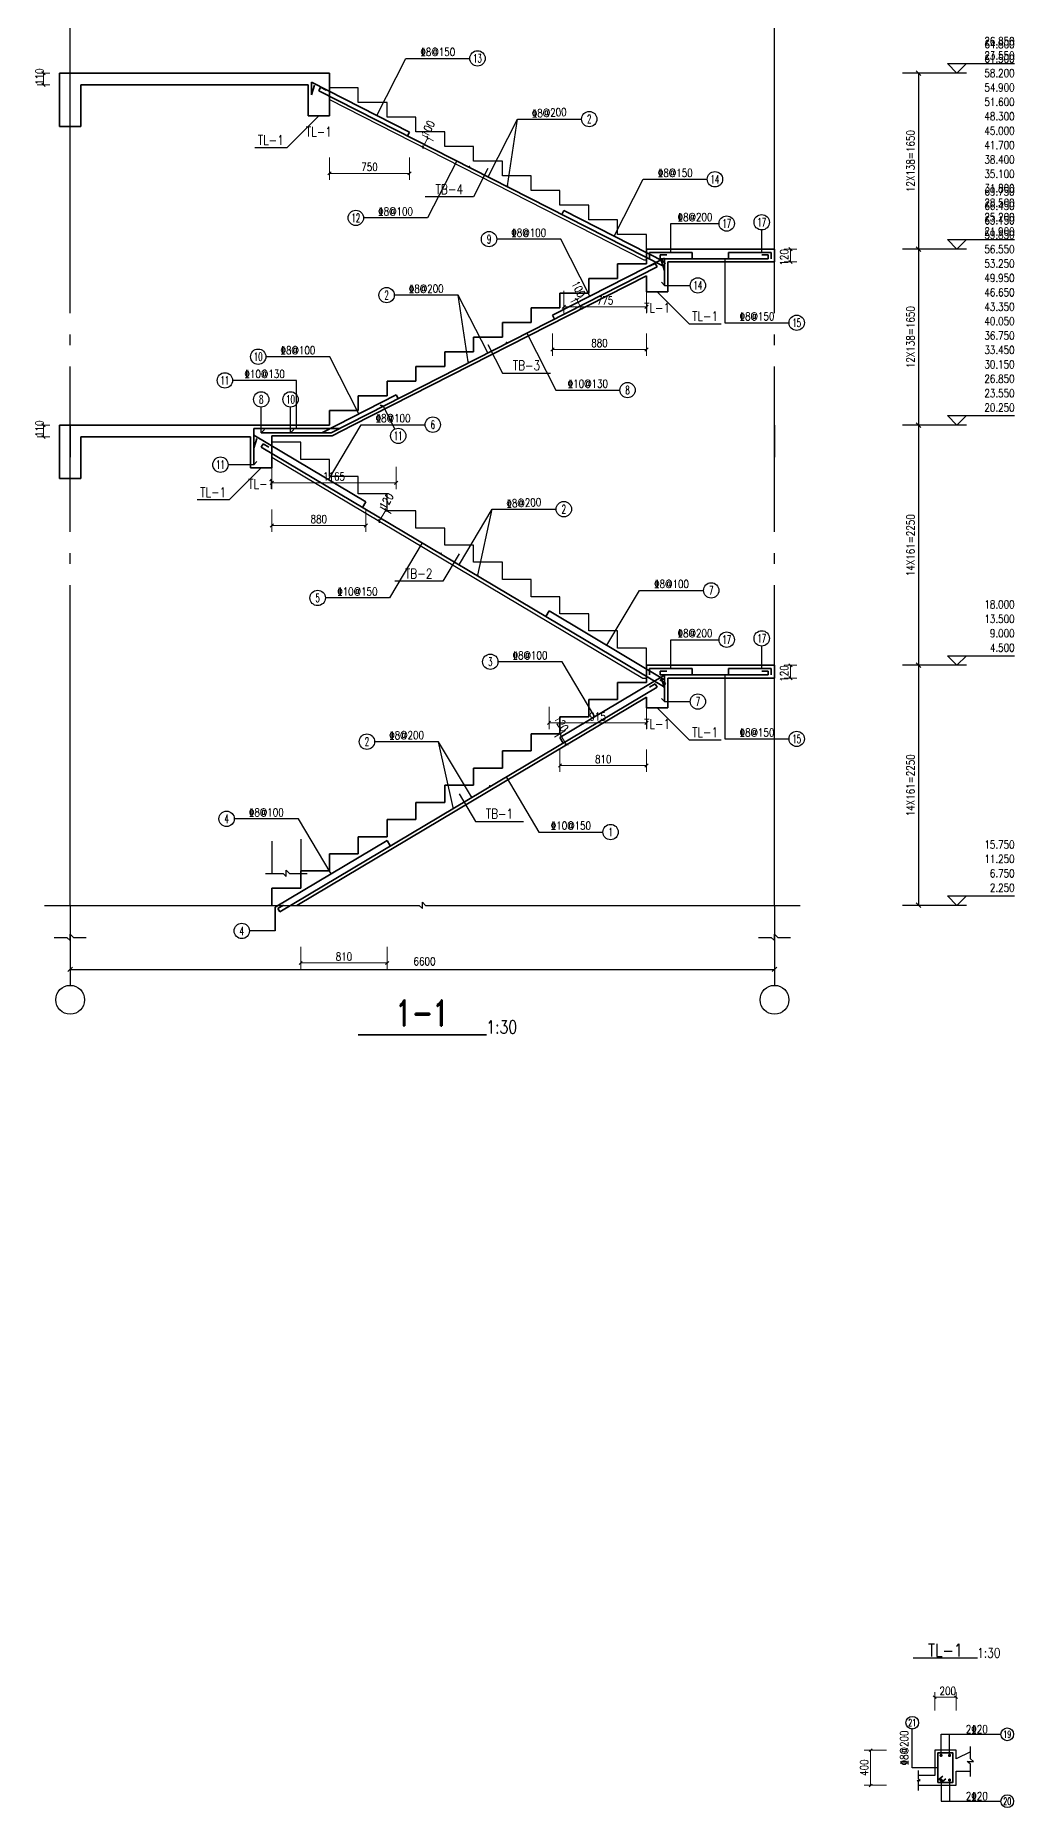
# Model space of a CAD drawing. Header units: millimetres. Extents: x -14156 to 29928, y -5971 to 19239.
# Drawn here: x 20753 to 29928, y -5971 to 10638 of the extents above; entities that cross this region are included whole.
import ezdxf
from ezdxf.enums import TextEntityAlignment as Align

# ---------------------------------------------------------------- set-up
doc = ezdxf.new("R2010")
doc.units = ezdxf.units.MM
doc.linetypes.add('线型3', pattern=[500, 150, -100, 150, -100])
for name, color, linetype, lineweight in [('中文说明', 9, 'Continuous', 60), ('名称', 9, 'Continuous', 25), ('墙', 3, 'Continuous', 25), ('尺寸线', 9, 'Continuous', 9), ('层82', 2, 'Continuous', 25), ('楼梯', 6, '线型3', 25), ('楼梯板', 4, 'Continuous', 25), ('注释符号', 7, 'Continuous', 25), ('轴线', 9, 'Continuous', 25), ('钢筋', 1, 'Continuous', 35), ('钢筋标注', 9, 'Continuous', 25)]:
    doc.layers.add(name, color=color, linetype=linetype, lineweight=lineweight)
doc.styles.add('hztxt', font='romand_pkpm', dxfattribs={"bigfont": 'hztxt'})

msp = doc.modelspace()

# ---------------------------------------------------------------- linework, layer by layer
at = {"layer": '中文说明', "lineweight": 25}
msp.add_lwpolyline([(22908, 2785), (23073, 2785), (23103, 2755), (23103, 2815), (23133, 2785), (23298, 2785)], dxfattribs=at)
at = {"layer": '名称'}
for p, q in [((23408, 9885, 0), (23108, 9585, 0)), ((23108, 9585, 0), (22808, 9585, 0)), ((24993, 9392, 0), (24856, 9124, 0)), ((24856, 9124, 0), (24406, 9124, 0)), ((26578, 8235, 0), (26878, 7935, 0)), ((26878, 7935, 0), (27178, 7935, 0)), ((24993, 7742, 0), (25129, 7474, 0)), ((25129, 7474, 0), (25579, 7474, 0)), ((22868, 6585, 0), (22568, 6285, 0)), ((22568, 6285, 0), (22268, 6285, 0)), ((24723, 5780, 0), (24569, 5522, 0)), ((24569, 5522, 0), (24119, 5522, 0)), ((26578, 4335, 0), (26878, 4035, 0)), ((26878, 4035, 0), (27178, 4035, 0)), ((24723, 3530, 0), (24876, 3272, 0)), ((24876, 3272, 0), (25326, 3272, 0))]:
    msp.add_line(p, q, dxfattribs=at)
at = {"layer": '墙', "color": 2}
for p, q in [((21078, 6985, 0), (21078, 6685, 0)), ((21078, 6985, 0), (21078, 6685, 0)), ((21078, 6985, 0), (21078, 6685, 0)), ((21078, 6985, 0), (21078, 6685, 0)), ((27678, 6985, 0), (27678, 6685, 0)), ((27678, 6985, 0), (27678, 6685, 0)), ((27678, 6985, 0), (27678, 6685, 0)), ((27678, 6985, 0), (27678, 6685, 0)), ((21078, 2485, 0), (21078, 2185, 0)), ((21078, 2485, 0), (21078, 2185, 0)), ((21078, 2485, 0), (21078, 2185, 0)), ((21078, 2485, 0), (21078, 2185, 0)), ((27678, 2485, 0), (27678, 2185, 0)), ((27678, 2485, 0), (27678, 2185, 0)), ((27678, 2485, 0), (27678, 2185, 0)), ((27678, 2485, 0), (27678, 2185, 0))]:
    msp.add_line(p, q, dxfattribs=at)
at = {"layer": '墙', "color": 9}
for points in [[(20838, 2485), (24348, 2485), (24378, 2455), (24378, 2515), (24408, 2485), (27918, 2485)], [(20928, 2185), (21048, 2185), (21078, 2155), (21078, 2215), (21108, 2185), (21228, 2185)], [(27528, 2185), (27648, 2185), (27678, 2155), (27678, 2215), (27708, 2185), (27828, 2185)]]:
    msp.add_lwpolyline(points, dxfattribs=at)
at = {"layer": '尺寸线', "lineweight": 25}
for p, q in [((20813, 10300, 0), (20843, 10270, 0)), ((29049, 10264, 0), (29006, 10307, 0)), ((20813, 10190, 0), (20843, 10160, 0)), ((29478, 10285, 0), (28878, 10285, 0)), ((29028, 10285, 0), (29028, 8635, 0)), ((24434, 9664, 0), (24424, 9693, 0)), ((24388, 9575, 0), (24379, 9604, 0)), ((23493, 9330, 0), (23523, 9360, 0)), ((24243, 9330, 0), (24273, 9360, 0)), ((27813, 8650, 0), (27843, 8620, 0)), ((29049, 8614, 0), (29006, 8657, 0)), ((27813, 8530, 0), (27843, 8500, 0)), ((29478, 8635, 0), (28878, 8635, 0)), ((29028, 8635, 0), (29028, 6985, 0)), ((25838, 8160, 0), (25809, 8169, 0)), ((25689, 8080, 0), (25719, 8110, 0)), ((25883, 8071, 0), (25854, 8080, 0)), ((26463, 8080, 0), (26493, 8110, 0)), ((25583, 7680, 0), (25613, 7710, 0)), ((26463, 7680, 0), (26493, 7710, 0)), ((20813, 7000, 0), (20843, 6970, 0)), ((29478, 6985, 0), (28878, 6985, 0)), ((29478, 6985, 0), (28878, 6985, 0)), ((29049, 6964, 0), (29006, 7007, 0)), ((29049, 6964, 0), (29006, 7007, 0)), ((29028, 6985, 0), (29028, 4735, 0)), ((20813, 6890, 0), (20843, 6860, 0)), ((22953, 6430, 0), (22983, 6460, 0)), ((24117, 6430, 0), (24147, 6460, 0)), ((24039, 6175, 0), (24032, 6204, 0)), ((22953, 6030, 0), (22983, 6060, 0)), ((23833, 6030, 0), (23863, 6060, 0)), ((23978, 6071, 0), (23970, 6101, 0)), ((27813, 4750, 0), (27843, 4720, 0)), ((29478, 4735, 0), (28878, 4735, 0)), ((29049, 4714, 0), (29006, 4757, 0)), ((29028, 4735, 0), (29028, 2485, 0)), ((27813, 4630, 0), (27843, 4600, 0)), ((25550, 4180, 0), (25580, 4210, 0)), ((26463, 4180, 0), (26493, 4210, 0)), ((25682, 4089, 0), (25653, 4096, 0)), ((25744, 3986, 0), (25714, 3993, 0)), ((25653, 3780, 0), (25683, 3810, 0)), ((26463, 3780, 0), (26493, 3810, 0)), ((29049, 2464, 0), (29006, 2507, 0)), ((29478, 2485, 0), (28878, 2485, 0)), ((23223, 1930, 0), (23253, 1960, 0)), ((24033, 1930, 0), (24063, 1960, 0)), ((29164, -4925, -107370800), (29194, -4950, -107370784)), ((29364, -4925, -107370800), (29394, -4950, -107370784)), ((28564, -5445, -107370448), (28594, -5420, -107370464)), ((28564, -5775, -107370224), (28594, -5750, -107370240))]:
    msp.add_line(p, q, dxfattribs=at)
at = {"layer": '尺寸线', "color": 7, "lineweight": 25}
for p, q in [((29388, 10285, 0), (29298, 10375, 0)), ((29298, 10375, 0), (29928, 10375, 0)), ((29478, 10375, 0), (29388, 10285, 0)), ((29388, 8635, 0), (29298, 8725, 0)), ((29298, 8725, 0), (29928, 8725, 0)), ((29478, 8725, 0), (29388, 8635, 0)), ((29388, 6985, 0), (29298, 7075, 0)), ((29298, 7075, 0), (29928, 7075, 0)), ((29478, 7075, 0), (29388, 6985, 0)), ((29388, 4735, 0), (29298, 4825, 0)), ((29298, 4825, 0), (29928, 4825, 0)), ((29478, 4825, 0), (29388, 4735, 0)), ((29388, 2485, 0), (29298, 2575, 0)), ((29298, 2575, 0), (29928, 2575, 0)), ((29478, 2575, 0), (29388, 2485, 0))]:
    msp.add_line(p, q, dxfattribs=at)
at = {"layer": '尺寸线'}
for p, q in [((20888, 10285, 0), (20768, 10285, 0)), ((20888, 10175, 0), (20768, 10175, 0)), ((20828, 10175, 0), (20828, 10285, 0)), ((24376, 9706, 0), (24483, 9651, 0)), ((24429, 9679, 0), (24384, 9589, 0)), ((23508, 9495, 0), (23508, 9285, 0)), ((24258, 9495, 0), (24258, 9285, 0)), ((24330, 9617, 0), (24437, 9562, 0)), ((24258, 9345, 0), (23508, 9345, 0)), ((27768, 8635, 0), (27888, 8635, 0)), ((27768, 8515, 0), (27888, 8515, 0)), ((27828, 8635, 0), (27828, 8515, 0)), ((25704, 8245, 0), (25704, 8035, 0)), ((25770, 8137, 0), (25877, 8192, 0)), ((25823, 8165, 0), (25869, 8076, 0)), ((26478, 8245, 0), (26478, 8035, 0)), ((26478, 8095, 0), (25704, 8095, 0)), ((25815, 8048, 0), (25922, 8103, 0)), ((25598, 7845, 0), (25598, 7635, 0)), ((26478, 7845, 0), (26478, 7635, 0)), ((26478, 7695, 0), (25598, 7695, 0)), ((20888, 6985, 0), (20768, 6985, 0)), ((20828, 6875, 0), (20828, 6985, 0)), ((20888, 6875, 0), (20768, 6875, 0)), ((22968, 6595, 0), (22968, 6385, 0)), ((24132, 6595, 0), (24132, 6385, 0)), ((24132, 6445, 0), (22968, 6445, 0)), ((22968, 6195, 0), (22968, 5985, 0)), ((23848, 6195, 0), (23848, 5985, 0)), ((24035, 6189, 0), (23974, 6086, 0)), ((23984, 6220, 0), (24087, 6158, 0)), ((23848, 6045, 0), (22968, 6045, 0)), ((23922, 6117, 0), (24026, 6055, 0)), ((27768, 4735, 0), (27888, 4735, 0)), ((27828, 4735, 0), (27828, 4615, 0)), ((27768, 4615, 0), (27888, 4615, 0)), ((25565, 4345, 0), (25565, 4135, 0)), ((26478, 4345, 0), (26478, 4135, 0)), ((26478, 4195, 0), (25565, 4195, 0)), ((25616, 4062, 0), (25719, 4123, 0)), ((25668, 4093, 0), (25729, 3989, 0)), ((25677, 3959, 0), (25781, 4020, 0)), ((25668, 3945, 0), (25668, 3735, 0)), ((26478, 3945, 0), (26478, 3735, 0)), ((26478, 3795, 0), (25668, 3795, 0)), ((23238, 2095, 0), (23238, 1885, 0)), ((24048, 2095, 0), (24048, 1885, 0)), ((24048, 1945, 0), (23238, 1945, 0)), ((29179, -5061, -107370712), (29179, -4888, -107370824)), ((29379, -4937, -107370792), (29179, -4937, -107370792)), ((29379, -5061, -107370712), (29379, -4888, -107370824)), ((28729, -5432, -107370456), (28519, -5432, -107370456)), ((28579, -5432, -107370456), (28579, -5762, -107370232)), ((28729, -5762, -107370232), (28519, -5762, -107370232))]:
    msp.add_line(p, q, dxfattribs=at)
at = {"layer": '层82'}
for p, q in [((29379, -5762, -107370232), (29379, -5630, -107370320)), ((29379, -5630, -107370320), (29514, -5630, -107370320)), ((29029, -5762, -107370232), (29379, -5762, -107370232))]:
    msp.add_line(p, q, dxfattribs=at)
msp.add_lwpolyline([(29514, -5448), (29379, -5514), (29379, -5514), (29379, -5432), (29179, -5432), (29179, -5671), (29029, -5671)], dxfattribs=at)
at = {"layer": '楼梯', "color": 9}
for points in [[(29514, -5679), (29514, -5564), (29484, -5539), (29544, -5539), (29514, -5514), (29514, -5399)], [(29029, -5812), (29029, -5729), (29014, -5717), (29044, -5717), (29029, -5704), (29029, -5622)]]:
    msp.add_lwpolyline(points, dxfattribs=at)
at = {"layer": '楼梯板', "lineweight": 35}
for p, q in [((23508, 10285, 0), (20978, 10285, 0)), ((20978, 10285, 0), (20978, 10175, 0)), ((20978, 10175, 0), (20978, 9785, 0)), ((21178, 9785, 0), (21178, 10175, 0)), ((21178, 10175, 0), (23308, 10175, 0)), ((23308, 10175, 0), (23308, 9885, 0)), ((23508, 10036, 0), (23508, 10285, 0)), ((23508, 9885, 0), (23508, 10036, 0)), ((23308, 9885, 0), (23508, 9885, 0)), ((20978, 9785, 0), (21178, 9785, 0)), ((26208, 8360, 0), (26208, 8498, 0)), ((26208, 8498, 0), (26478, 8498, 0)), ((26478, 8498, 0), (26478, 8635, 0)), ((26478, 8635, 0), (27678, 8635, 0)), ((27678, 8515, 0), (26678, 8515, 0)), ((26678, 8515, 0), (26678, 8235, 0)), ((27678, 8635, 0), (27678, 8515, 0)), ((27678, 8515, 0), (27678, 8515, 0)), ((27678, 8515, 0), (27678, 8515, 0)), ((27678, 8515, 0), (27678, 8515, 0)), ((26478, 8386, 0), (23728, 6985, 0)), ((25938, 8223, 0), (25938, 8360, 0)), ((25938, 8360, 0), (26208, 8360, 0)), ((26478, 8235, 0), (26478, 8386, 0)), ((26478, 8386, 0), (26478, 8386, 0)), ((25668, 8085, 0), (25668, 8223, 0)), ((25668, 8223, 0), (25938, 8223, 0)), ((26678, 8235, 0), (26478, 8235, 0)), ((25398, 7948, 0), (25398, 8085, 0)), ((25398, 8085, 0), (25668, 8085, 0)), ((24858, 7673, 0), (24858, 7810, 0)), ((24858, 7810, 0), (25128, 7810, 0)), ((25128, 7810, 0), (25128, 7948, 0)), ((25128, 7948, 0), (25398, 7948, 0)), ((24588, 7535, 0), (24588, 7673, 0)), ((24588, 7673, 0), (24858, 7673, 0)), ((24318, 7398, 0), (24318, 7535, 0)), ((24318, 7535, 0), (24588, 7535, 0)), ((24048, 7260, 0), (24048, 7398, 0)), ((24048, 7398, 0), (24318, 7398, 0)), ((23778, 7123, 0), (23778, 7260, 0)), ((23778, 7260, 0), (24048, 7260, 0)), ((20978, 6485, 0), (20978, 6985, 0)), ((20978, 6985, 0), (23508, 6985, 0)), ((23508, 6985, 0), (23508, 7123, 0)), ((23508, 7123, 0), (23778, 7123, 0)), ((23728, 6985, 0), (23532, 6885, 0)), ((22768, 6875, 0), (21178, 6875, 0)), ((21178, 6875, 0), (21178, 6485, 0)), ((22768, 6585, 0), (22768, 6875, 0)), ((23532, 6885, 0), (22968, 6885, 0)), ((22968, 6885, 0), (22968, 6585, 0)), ((21178, 6485, 0), (20978, 6485, 0)), ((22968, 6585, 0), (22768, 6585, 0)), ((26478, 4575, 0), (26478, 4735, 0)), ((26478, 4735, 0), (27678, 4735, 0)), ((27678, 4735, 0), (27678, 4615, 0)), ((26208, 4414, 0), (26208, 4575, 0)), ((26208, 4575, 0), (26478, 4575, 0)), ((27678, 4615, 0), (26678, 4615, 0)), ((26678, 4615, 0), (26678, 4335, 0)), ((27678, 4615, 0), (27678, 4615, 0)), ((27678, 4615, 0), (27678, 4615, 0)), ((27678, 4615, 0), (27678, 4615, 0)), ((26478, 4435, 0), (23202, 2485, 0)), ((25938, 4253, 0), (25938, 4414, 0)), ((25938, 4414, 0), (26208, 4414, 0)), ((26478, 4335, 0), (26478, 4435, 0)), ((26478, 4435, 0), (26478, 4435, 0)), ((26678, 4335, 0), (26478, 4335, 0)), ((25668, 4093, 0), (25668, 4253, 0)), ((25668, 4253, 0), (25938, 4253, 0)), ((25398, 3932, 0), (25398, 4093, 0)), ((25398, 4093, 0), (25668, 4093, 0)), ((25128, 3771, 0), (25128, 3932, 0)), ((25128, 3932, 0), (25398, 3932, 0)), ((24858, 3610, 0), (24858, 3771, 0)), ((24858, 3771, 0), (25128, 3771, 0)), ((24588, 3450, 0), (24588, 3610, 0)), ((24588, 3610, 0), (24858, 3610, 0)), ((24318, 3289, 0), (24318, 3450, 0)), ((24318, 3450, 0), (24588, 3450, 0)), ((24048, 3128, 0), (24048, 3289, 0)), ((24048, 3289, 0), (24318, 3289, 0)), ((23778, 2968, 0), (23778, 3128, 0)), ((23778, 3128, 0), (24048, 3128, 0)), ((23508, 2807, 0), (23508, 2968, 0)), ((23508, 2968, 0), (23778, 2968, 0)), ((23238, 2646, 0), (23238, 2807, 0)), ((23238, 2807, 0), (23508, 2807, 0)), ((22968, 2485, 0), (22968, 2646, 0)), ((22968, 2646, 0), (23238, 2646, 0)), ((23202, 2485, 0), (23202, 2485, 0))]:
    msp.add_line(p, q, dxfattribs=at)
at = {"layer": '楼梯板', "color": 134}
for p, q in [((23508, 10148, 0), (23508, 10285, 0)), ((23508, 10285, 0), (23508, 10285, 0)), ((23778, 10148, 0), (23508, 10148, 0)), ((23778, 10010, 0), (23778, 10148, 0)), ((23508, 10036, 0), (23508, 10036, 0)), ((23508, 10036, 0), (26454, 8535, 0)), ((24048, 10010, 0), (23778, 10010, 0)), ((24048, 9873, 0), (24048, 10010, 0)), ((24318, 9873, 0), (24048, 9873, 0)), ((24318, 9735, 0), (24318, 9873, 0)), ((24588, 9735, 0), (24318, 9735, 0)), ((24588, 9598, 0), (24588, 9735, 0)), ((24858, 9598, 0), (24588, 9598, 0)), ((24858, 9460, 0), (24858, 9598, 0)), ((25128, 9460, 0), (24858, 9460, 0)), ((25128, 9323, 0), (25128, 9460, 0)), ((25398, 9323, 0), (25128, 9323, 0)), ((25398, 9185, 0), (25398, 9323, 0)), ((25668, 9185, 0), (25398, 9185, 0)), ((25668, 9048, 0), (25668, 9185, 0)), ((25938, 9048, 0), (25668, 9048, 0)), ((25938, 8910, 0), (25938, 9048, 0)), ((26208, 8910, 0), (25938, 8910, 0)), ((26208, 8773, 0), (26208, 8910, 0)), ((26478, 8773, 0), (26208, 8773, 0)), ((26478, 8635, 0), (26478, 8773, 0)), ((26454, 8535, 0), (26478, 8535, 0)), ((26478, 8635, 0), (26478, 8635, 0)), ((26478, 8635, 0), (26478, 8635, 0)), ((22968, 6825, 0), (22968, 6885, 0)), ((23238, 6825, 0), (22968, 6825, 0)), ((23238, 6664, 0), (23238, 6825, 0)), ((22968, 6685, 0), (26445, 4615, 0)), ((23508, 6664, 0), (23238, 6664, 0)), ((23508, 6503, 0), (23508, 6664, 0)), ((23778, 6503, 0), (23508, 6503, 0)), ((23778, 6343, 0), (23778, 6503, 0)), ((24048, 6343, 0), (23778, 6343, 0)), ((24048, 6182, 0), (24048, 6343, 0)), ((24318, 6182, 0), (24048, 6182, 0)), ((24318, 6021, 0), (24318, 6182, 0)), ((24588, 6021, 0), (24318, 6021, 0)), ((24588, 5860, 0), (24588, 6021, 0)), ((24858, 5860, 0), (24588, 5860, 0)), ((24858, 5700, 0), (24858, 5860, 0)), ((25128, 5700, 0), (24858, 5700, 0)), ((25128, 5539, 0), (25128, 5700, 0)), ((25398, 5539, 0), (25128, 5539, 0)), ((25398, 5378, 0), (25398, 5539, 0)), ((25668, 5378, 0), (25398, 5378, 0)), ((25668, 5218, 0), (25668, 5378, 0)), ((25938, 5218, 0), (25668, 5218, 0)), ((25938, 5057, 0), (25938, 5218, 0)), ((26208, 5057, 0), (25938, 5057, 0)), ((26208, 4896, 0), (26208, 5057, 0)), ((26478, 4896, 0), (26208, 4896, 0)), ((26478, 4735, 0), (26478, 4896, 0)), ((26478, 4735, 0), (26478, 4735, 0)), ((26445, 4615, 0), (26478, 4615, 0))]:
    msp.add_line(p, q, dxfattribs=at)
at = {"layer": '楼梯板'}
for p, q in [((22968, 3085, 0), (22968, 2785, 0)), ((23238, 3106, 0), (23238, 2785, 0))]:
    msp.add_line(p, q, dxfattribs=at)
at = {"layer": '注释符号', "lineweight": 35}
msp.add_line((23778, 1270, 0), (24978, 1270, 0), dxfattribs=at)
msp.add_line((23778, 1270, 0), (24978, 1270, 0), dxfattribs=at)
at = {"layer": '注释符号'}
msp.add_line((28979, -4566, -107371048), (29579, -4566, -107371048), dxfattribs=at)
at = {"layer": '轴线'}
for p, q in [((21078, 8035, 0), (21078, 11035, 0)), ((21078, 8035, 0), (21078, 11035, 0)), ((27678, 8035, 0), (27678, 11035, 0)), ((27678, 8035, 0), (27678, 11035, 0)), ((21078, 7735, 0), (21078, 7835, 0)), ((21078, 7735, 0), (21078, 7835, 0)), ((27678, 7735, 0), (27678, 7835, 0)), ((27678, 7735, 0), (27678, 7835, 0)), ((21078, 5985, 0), (21078, 7535, 0)), ((21078, 5985, 0), (21078, 7535, 0)), ((27678, 5985, 0), (27678, 7535, 0)), ((27678, 5985, 0), (27678, 7535, 0)), ((21078, 5685, 0), (21078, 5785, 0)), ((21078, 5685, 0), (21078, 5785, 0)), ((27678, 5685, 0), (27678, 5785, 0)), ((27678, 5685, 0), (27678, 5785, 0)), ((21078, 2485, 0), (21078, 5485, 0)), ((21078, 2485, 0), (21078, 5485, 0)), ((27678, 2485, 0), (27678, 5485, 0)), ((27678, 2485, 0), (27678, 5485, 0)), ((21078, 2485, 0), (21078, 1735, 0)), ((21078, 2485, 0), (21078, 1735, 0)), ((27678, 2485, 0), (27678, 1735, 0)), ((27678, 2485, 0), (27678, 1735, 0)), ((21078, 1885, 0), (27678, 1885, 0)), ((21078, 1885, 0), (27678, 1885, 0))]:
    msp.add_line(p, q, dxfattribs=at)
at = {"layer": '轴线', "lineweight": 25}
for p, q in [((21099, 1907, 0), (21056, 1864, 0)), ((21099, 1907, 0), (21056, 1864, 0)), ((27699, 1907, 0), (27656, 1864, 0)), ((27699, 1907, 0), (27656, 1864, 0))]:
    msp.add_line(p, q, dxfattribs=at)
at = {"layer": '轴线', "color": 7}
for centre in [(21078, 1600, 0), (21078, 1600, 0), (27678, 1600, 0), (27678, 1600, 0)]:
    msp.add_circle(centre, 135, dxfattribs=at)
at = {"layer": '钢筋'}
for p, q in [((23338, 10201, 0), (23338, 10081, 0)), ((24258, 9732, 0), (23338, 10201, 0)), ((23338, 10081, 0), (23368, 10171, 0)), ((23408, 10120, 0), (23424, 10152, 0)), ((23424, 10152, 0), (23477, 10125, 0)), ((26638, 8475, 0), (23408, 10120, 0)), ((24239, 9697, 0), (24258, 9732, 0)), ((25704, 8996, 0), (25685, 8960, 0)), ((26648, 8515, 0), (25704, 8996, 0)), ((25598, 8016, 0), (26648, 8551, 0)), ((26508, 8545, 0), (26508, 8605, 0)), ((26508, 8605, 0), (26908, 8605, 0)), ((26561, 8502, 0), (26508, 8475, 0)), ((26578, 8470, 0), (26561, 8502, 0)), ((26654, 8507, 0), (26600, 8535, 0)), ((26608, 8545, 0), (26608, 8581, 0)), ((26608, 8581, 0), (26668, 8581, 0)), ((26608, 8545, 0), (27618, 8545, 0)), ((26648, 8431, 0), (26618, 8521, 0)), ((26638, 8475, 0), (26654, 8507, 0)), ((26648, 8551, 0), (26648, 8431, 0)), ((26648, 8515, 0), (26648, 8295, 0)), ((26908, 8605, 0), (26908, 8545, 0)), ((27648, 8605, 0), (27248, 8605, 0)), ((27248, 8605, 0), (27248, 8545, 0)), ((27618, 8581, 0), (27558, 8581, 0)), ((27618, 8545, 0), (27618, 8581, 0)), ((27648, 8545, 0), (27648, 8605, 0)), ((23524, 6915, 0), (26578, 8470, 0)), ((26648, 8295, 0), (26618, 8325, 0)), ((25616, 7980, 0), (25598, 8016, 0)), ((23436, 6915, 0), (24132, 7269, 0)), ((24011, 7163, 0), (23982, 7172, 0)), ((24132, 7269, 0), (24150, 7234, 0)), ((23603, 6955, 0), (22798, 6955, 0)), ((22798, 6955, 0), (22798, 6615, 0)), ((22798, 6891, 0), (22798, 6771, 0)), ((23848, 6266, 0), (22798, 6891, 0)), ((22798, 6771, 0), (22828, 6861, 0)), ((22868, 6915, 0), (22898, 6945, 0)), ((23524, 6915, 0), (22868, 6915, 0)), ((22868, 6779, 0), (22886, 6810, 0)), ((22886, 6810, 0), (22938, 6780, 0)), ((23143, 6915, 0), (23173, 6945, 0)), ((23143, 6915, 0), (23173, 6945, 0)), ((23436, 6915, 0), (23143, 6915, 0)), ((22798, 6615, 0), (22828, 6645, 0)), ((26638, 4535, 0), (22868, 6779, 0)), ((23817, 6214, 0), (23848, 6266, 0)), ((25565, 5244, 0), (25534, 5192, 0)), ((26648, 4599, 0), (25565, 5244, 0)), ((26508, 4645, 0), (26508, 4705, 0)), ((26508, 4705, 0), (26908, 4705, 0)), ((26608, 4645, 0), (26608, 4681, 0)), ((26608, 4681, 0), (26668, 4681, 0)), ((26908, 4705, 0), (26908, 4645, 0)), ((27648, 4705, 0), (27248, 4705, 0)), ((27248, 4705, 0), (27248, 4645, 0)), ((27618, 4681, 0), (27558, 4681, 0)), ((27618, 4645, 0), (27618, 4681, 0)), ((27648, 4645, 0), (27648, 4705, 0)), ((23043, 2425, 0), (26578, 4529, 0)), ((25668, 4058, 0), (26648, 4641, 0)), ((26559, 4560, 0), (26508, 4530, 0)), ((26578, 4529, 0), (26559, 4560, 0)), ((26656, 4566, 0), (26604, 4597, 0)), ((26608, 4645, 0), (27618, 4645, 0)), ((26648, 4521, 0), (26618, 4611, 0)), ((26638, 4535, 0), (26656, 4566, 0)), ((26648, 4641, 0), (26648, 4521, 0)), ((26648, 4599, 0), (26648, 4395, 0)), ((26648, 4395, 0), (26618, 4425, 0)), ((25698, 4006, 0), (25668, 4058, 0)), ((22998, 2468, 0), (24048, 3093, 0)), ((24048, 3093, 0), (24078, 3042, 0)), ((22998, 2245, 0), (22998, 2468, 0)), ((23024, 2456, 0), (23076, 2487, 0)), ((23043, 2425, 0), (23024, 2456, 0)), ((29209, -5713, -107370264), (29254, -5676, -107370288)), ((29239, -5737, -107370248), (29284, -5700, -107370272))]:
    msp.add_line(p, q, dxfattribs=at)
at = {"layer": '钢筋', "linetype": 'Continuous'}
for points, const_width in [([(24823, 9410, 1), (24816, 9410, 1)], 7.5), ([(25001, 9319, 1), (24994, 9319, 1)], 7.5), ([(25180, 9228, 1), (25172, 9228, 1)], 7.5), ([(24991, 7669, 1), (24984, 7669, 1)], 7.5), ([(25170, 7760, 1), (25162, 7760, 1)], 7.5), ([(24813, 7578, 1), (24806, 7578, 1)], 7.5), ([(24557, 5785, 1), (24550, 5785, 1)], 7.5), ([(24729, 5682, 1), (24721, 5682, 1)], 7.5), ([(24901, 5580, 1), (24893, 5580, 1)], 7.5), ([(24842, 3503, 1), (24835, 3503, 1)], 7.5), ([(25014, 3605, 1), (25006, 3605, 1)], 7.5), ([(24670, 3401, 1), (24663, 3401, 1)], 7.5), ([(29246, -5482, 1), (29231, -5482, 1)], 15), ([(29326, -5482, 1), (29311, -5482, 1)], 15), ([(29246, -5713, 1), (29231, -5713, 1)], 15), ([(29326, -5713, 1), (29311, -5713, 1)], 15)]:
    msp.add_lwpolyline(points, format="xyb", close=True, dxfattribs=dict(at, const_width=const_width))
at = {"layer": '钢筋'}
msp.add_lwpolyline([(29209, -5737), (29349, -5737), (29349, -5457), (29209, -5457)], close=True, dxfattribs=at)
at = {"layer": '钢筋标注'}
for p, q in [((23951, 9888, 0), (24223, 10423, 0)), ((24223, 10423, 0), (24823, 10423, 0)), ((24998, 9319, 0), (25270, 9854, 0)), ((25176, 9228, 0), (25270, 9854, 0)), ((25270, 9854, 0), (25870, 9854, 0)), ((24700, 9462, 0), (24427, 8928, 0)), ((26176, 8756, 0), (26448, 9290, 0)), ((26448, 9290, 0), (27048, 9290, 0)), ((24427, 8928, 0), (23827, 8928, 0)), ((26708, 8605, 0), (26708, 8875, 0)), ((26708, 8875, 0), (27158, 8875, 0)), ((27558, 8605, 0), (27558, 8815, 0)), ((25675, 8729, 0), (25075, 8729, 0)), ((25948, 8194, 0), (25675, 8729, 0)), ((27214, 8545, 0), (27214, 7945, 0)), ((24715, 8204, 0), (24115, 8204, 0)), ((24988, 7669, 0), (24715, 8204, 0)), ((24809, 7578, 0), (24715, 8204, 0)), ((26648, 8295, 0), (26888, 8295, 0)), ((25356, 7848, 0), (25629, 7314, 0)), ((27214, 7945, 0), (27814, 7945, 0)), ((23512, 7627, 0), (22912, 7627, 0)), ((23784, 7092, 0), (23512, 7627, 0)), ((23200, 7405, 0), (22600, 7405, 0)), ((23200, 6955, 0), (23200, 7405, 0)), ((25629, 7314, 0), (26229, 7314, 0)), ((22868, 6915, 0), (22868, 7155, 0)), ((23143, 6915, 0), (23143, 7155, 0)), ((24011, 7163, 0), (24120, 6949, 0)), ((23498, 6474, 0), (23804, 6990, 0)), ((23804, 6990, 0), (24404, 6990, 0)), ((22798, 6615, 0), (22558, 6615, 0)), ((24725, 5682, 0), (25032, 6198, 0)), ((24897, 5580, 0), (25032, 6198, 0)), ((25032, 6198, 0), (25632, 6198, 0)), ((24376, 5882, 0), (24069, 5366, 0)), ((24069, 5366, 0), (23469, 5366, 0)), ((26106, 4922, 0), (26413, 5437, 0)), ((26413, 5437, 0), (27013, 5437, 0)), ((26708, 4705, 0), (26708, 4975, 0)), ((26708, 4975, 0), (27158, 4975, 0)), ((27558, 4705, 0), (27558, 4915, 0)), ((25687, 4768, 0), (25087, 4768, 0)), ((25994, 4252, 0), (25687, 4768, 0)), ((27214, 4645, 0), (27214, 4045, 0)), ((26648, 4395, 0), (26888, 4395, 0)), ((24531, 4019, 0), (23931, 4019, 0)), ((24838, 3503, 0), (24531, 4019, 0)), ((24667, 3401, 0), (24531, 4019, 0)), ((27214, 4045, 0), (27814, 4045, 0)), ((25164, 3688, 0), (25470, 3172, 0)), ((23216, 3296, 0), (22616, 3296, 0)), ((23523, 2781, 0), (23216, 3296, 0)), ((25470, 3172, 0), (26070, 3172, 0)), ((22998, 2245, 0), (22758, 2245, 0)), ((28969, -5597, -107370344), (28969, -5226, -107370600)), ((29239, -5482, -107370424), (29239, -5284, -107370560)), ((29239, -5284, -107370560), (29319, -5284, -107370560)), ((29319, -5482, -107370424), (29319, -5284, -107370560)), ((29319, -5284, -107370560), (29799, -5284, -107370560)), ((29209, -5597, -107370344), (28969, -5597, -107370344)), ((29239, -5713, -107370264), (29239, -5911, -107370128)), ((29319, -5713, -107370264), (29319, -5911, -107370128)), ((29239, -5911, -107370128), (29319, -5911, -107370128)), ((29319, -5911, -107370128), (29799, -5911, -107370128))]:
    msp.add_line(p, q, dxfattribs=at)
for centre, radius in [((24895, 10423, 0), 72), ((25942, 9854, 0), 72), ((27120, 9290, 0), 72), ((23755, 8928, 0), 72), ((27230, 8875, 0), 72), ((27558, 8887, 0), 72), ((25003, 8729, 0), 72), ((26960, 8295, 0), 72), ((24043, 8204, 0), 72), ((27886, 7945, 0), 72), ((22840, 7627, 0), 72), ((22528, 7405, 0), 72), ((26301, 7314, 0), 72), ((22868, 7227, 0), 72), ((23143, 7227, 0), 72), ((24476, 6990, 0), 72), ((24152, 6885, 0), 72), ((22486, 6615, 0), 72), ((25704, 6198, 0), 72), ((27085, 5437, 0), 72), ((23397, 5366, 0), 72), ((27230, 4975, 0), 72), ((27558, 4987, 0), 72), ((25015, 4768, 0), 72), ((26960, 4395, 0), 72), ((23859, 4019, 0), 72), ((27886, 4045, 0), 72), ((22544, 3296, 0), 72), ((26142, 3172, 0), 72), ((22686, 2245, 0), 72), ((28969, -5176, -107370632), 60), ((29859, -5284, -107370560), 60), ((29859, -5911, -107370128), 60)]:
    msp.add_circle(centre, radius, dxfattribs=at)

# ---------------------------------------------------------------- texts
at = {"layer": '名称', "style": 'hztxt', "width": 0.8}
for s, p in [('TL-1', (22958, 9585, 0)), ('TB-4', (24631, 9124, 0)), ('TL-1', (27028, 7935, 0)), ('TB-3', (25354, 7474, 0)), ('TL-1', (22418, 6285, 0)), ('TB-2', (24344, 5522, 0)), ('TL-1', (27028, 4035, 0)), ('TB-1', (25101, 3272, 0))]:
    msp.add_text(s, height=90, dxfattribs=at).set_placement(p, align=Align.BOTTOM_CENTER)
for p in [(23408, 9735, 0), (26578, 8085, 0), (22868, 6435, 0), (26578, 4185, 0)]:
    msp.add_text('TL-1', height=90, dxfattribs=at).set_placement(p, align=Align.MIDDLE_CENTER)
at = {"layer": '尺寸线', "color": 7, "style": 'hztxt', "width": 0.8}
for s, p in [('26.850', (29928, 10525, 0)), ('23.550', (29928, 10390, 0)), ('64.800', (29928, 10495, 0)), ('58.200', (29928, 10225, 0)), ('61.500', (29928, 10360, 0)), ('54.900', (29928, 10090, 0)), ('51.600', (29928, 9955, 0)), ('48.300', (29928, 9820, 0)), ('45.000', (29928, 9685, 0)), ('41.700', (29928, 9550, 0)), ('38.400', (29928, 9415, 0)), ('35.100', (29928, 9280, 0)), ('31.800', (29928, 9145, 0)), ('69.750', (29928, 9115, 0)), ('28.500', (29928, 9010, 0)), ('25.200', (29928, 8875, 0)), ('66.450', (29928, 8980, 0)), ('21.900', (29928, 8740, 0)), ('59.850', (29928, 8710, 0)), ('63.150', (29928, 8845, 0)), ('56.550', (29928, 8575, 0)), ('53.250', (29928, 8440, 0)), ('49.950', (29928, 8305, 0)), ('46.650', (29928, 8170, 0)), ('43.350', (29928, 8035, 0)), ('40.050', (29928, 7900, 0)), ('36.750', (29928, 7765, 0)), ('33.450', (29928, 7630, 0)), ('30.150', (29928, 7495, 0)), ('26.850', (29928, 7360, 0)), ('23.550', (29928, 7225, 0)), ('20.250', (29928, 7090, 0)), ('18.000', (29928, 5245, 0)), ('13.500', (29928, 5110, 0)), ('9.000', (29928, 4975, 0)), ('4.500', (29928, 4840, 0)), ('15.750', (29928, 2995, 0)), ('11.250', (29928, 2860, 0)), ('2.250', (29928, 2590, 0)), ('6.750', (29928, 2725, 0))]:
    msp.add_text(s, height=75, dxfattribs=at).set_placement(p, align=Align.BOTTOM_RIGHT)
at = {"layer": '尺寸线', "style": 'hztxt', "width": 0.8}
for s, rotation, p in [('110', 90, (20828, 10175, 0)), ('100', 63.0122, (24429, 9679, 0)), ('110', 90, (20828, 6875, 0)), ('120', 59.2373, (24035, 6189, 0))]:
    msp.add_text(s, height=75, rotation=rotation, dxfattribs=at).set_placement(p)
for s, p in [('12X138=1650', (29013, 9460, 0)), ('12X138=1650', (29013, 7810, 0)), ('14X161=2250', (29013, 5860, 0)), ('14X161=2250', (29013, 3610, 0))]:
    msp.add_text(s, height=75, rotation=90, dxfattribs=at).set_placement(p, align=Align.BOTTOM_CENTER)
for s, p in [('750', (23883, 9405, 0)), ('775', (26091, 8155, 0)), ('880', (26038, 7755, 0)), ('1165', (23550, 6505, 0)), ('880', (23408, 6105, 0)), ('915', (26021, 4255, 0)), ('810', (26073, 3855, 0)), ('810', (23643, 2005, 0))]:
    msp.add_text(s, height=75, dxfattribs=at).set_placement(p, align=Align.MIDDLE_CENTER)
for s, rotation, p in [('120', 90, (27828, 8635, 0)), ('100', -63.0121, (25823, 8165, 0)), ('120', 90, (27828, 4735, 0)), ('120', -59.2373, (25668, 4093, 0))]:
    msp.add_text(s, height=75, rotation=rotation, dxfattribs=at).set_placement(p, align=Align.BOTTOM_RIGHT)
msp.add_text('200', height=75, dxfattribs=at).set_placement((29379, -4937, -107370792), align=Align.BOTTOM_RIGHT)
msp.add_text('400', height=75, rotation=90, dxfattribs=at).set_placement((28519, -5597, -107370344), align=Align.MIDDLE_CENTER)
at = {"layer": '注释符号', "style": 'hztxt'}
for s, height, width, p in [('1-1', 240, 0.75, (24378, 1285, 0)), ('1-1', 240, 0.75, (24378, 1285, 0)), ('TL-1', 120, 0.8, (29279, -4591, -107371032))]:
    msp.add_text(s, height=height, dxfattribs=dict(at, width=width)).set_placement(p, align=Align.BOTTOM_CENTER)
at = {"layer": '注释符号', "style": 'hztxt', "width": 0.8}
for height, p in [(120, (24978, 1285, 0)), (120, (24978, 1285, 0)), (90, (29579, -4566, -107371048))]:
    msp.add_text('1:30 ', height=height, dxfattribs=at).set_placement(p)
at = {"layer": '轴线', "style": 'hztxt', "width": 0.8}
msp.add_text(' 6600', height=75, dxfattribs=at).set_placement((24378, 1900, 0), align=Align.BOTTOM_CENTER)
msp.add_text(' 6600', height=75, dxfattribs=at).set_placement((24378, 1900, 0), align=Align.BOTTOM_CENTER)
at = {"layer": '钢筋标注', "style": 'hztxt', "width": 0.8}
for s, p in [('%%1328@150', (24523, 10423, 0)), ('%%1328@150', (26748, 9290, 0)), ('%%1328@100', (24127, 8928, 0)), ('%%1328@200', (26933, 8875, 0)), ('%%1328@100', (25375, 8729, 0)), ('%%1328@150', (27514, 7945, 0)), ('%%1328@100', (23212, 7627, 0)), ('%%13210@130', (22900, 7405, 0)), ('%%13210@130', (25929, 7314, 0)), ('%%1328@100', (24104, 6990, 0)), ('%%1328@100', (26713, 5437, 0)), ('%%13210@150', (23769, 5366, 0)), ('%%1328@200', (26933, 4975, 0)), ('%%1328@100', (25387, 4768, 0)), ('%%1328@150', (27514, 4045, 0)), ('%%1328@100', (22916, 3296, 0)), ('%%13210@150', (25770, 3172, 0)), ('2%%13220', (29574, -5296, -107370544)), ('2%%13220', (29574, -5923, -107370120))]:
    msp.add_text(s, height=75, dxfattribs=at).set_placement(p, align=Align.BOTTOM_CENTER)
at = {"layer": '钢筋标注', "style": 'hztxt', "width": 0.6}
for s, height, p in [('13', 79.2, (24895, 10423, 0)), ('2', 79.2, (25942, 9854, 0)), ('14', 79.2, (27120, 9290, 0)), ('12', 79.2, (23755, 8928, 0)), ('17', 79.2, (27230, 8875, 0)), ('17', 79.2, (27558, 8887, 0)), ('9', 79.2, (25003, 8729, 0)), ('14', 79.2, (26960, 8295, 0)), ('2', 79.2, (24043, 8204, 0)), ('15', 79.2, (27886, 7945, 0)), ('10', 79.2, (22840, 7627, 0)), ('11', 79.2, (22528, 7405, 0)), ('8', 79.2, (26301, 7314, 0)), ('8', 79.2, (22868, 7227, 0)), ('10', 79.2, (23143, 7227, 0)), ('6', 79.2, (24476, 6990, 0)), ('11', 79.2, (24152, 6885, 0)), ('11', 79.2, (22486, 6615, 0)), ('2', 79.2, (25704, 6198, 0)), ('5', 79.2, (23397, 5366, 0)), ('7', 79.2, (27085, 5437, 0)), ('17', 79.2, (27230, 4975, 0)), ('17', 79.2, (27558, 4987, 0)), ('3', 79.2, (25015, 4768, 0)), ('7', 79.2, (26960, 4395, 0)), ('2', 79.2, (23859, 4019, 0)), ('15', 79.2, (27886, 4045, 0)), ('4', 79.2, (22544, 3296, 0)), ('1', 79.2, (26142, 3172, 0)), ('4', 79.2, (22686, 2245, 0)), ('21', 66, (28969, -5176, -107370632)), ('19', 66, (29859, -5284, -107370560)), ('20', 66, (29859, -5911, -107370128))]:
    msp.add_text(s, height=height, dxfattribs=at).set_placement(p, align=Align.MIDDLE_CENTER)
at = {"layer": '钢筋标注', "style": 'hztxt', "width": 0.8}
for rotation, p in [(2.6706, (25570, 9854, 0)), (0.471, (24415, 8204, 0)), (2.6047, (25332, 6198, 0)), (0.5369, (24231, 4019, 0)), (90, (28954, -5412, -107370472))]:
    msp.add_text('%%1328@200', height=75, rotation=rotation, dxfattribs=at).set_placement(p, align=Align.BOTTOM_CENTER)

doc.saveas('drawing.dxf')
